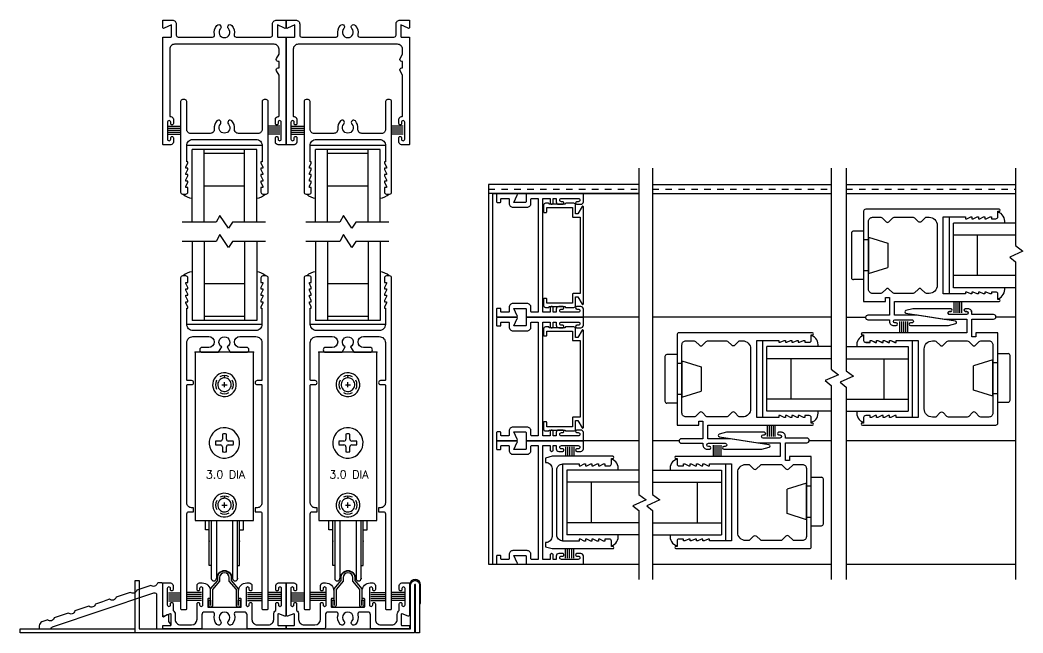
# Model space of a CAD drawing. Extents: x -28 to 139, y -71 to 26.
# Drawn here: x -9.23 to 6.27, y -3.52 to 5.94 of the extents above; entities that cross this region are included whole.
import ezdxf
from ezdxf.enums import TextEntityAlignment as Align

# ---------------------------------------------------------------- set-up
doc = ezdxf.new("R2010")
doc.units = 0
doc.header["$MEASUREMENT"] = 0
doc.linetypes.add('HIDDEN', pattern=[0.375, 0.25, -0.125])
doc.layers.get('0').update_dxf_attribs({"linetype": 'CONTINUOUS'})
for name, color, linetype in [('FRAME', 1, 'CONTINUOUS'), ('GLASS-VINYL', 7, 'CONTINUOUS'), ('HEM COVER', 4, 'CONTINUOUS'), ('MISC', 7, 'CONTINUOUS'), ('RISER', 7, 'CONTINUOUS'), ('SASH', 5, 'CONTINUOUS'), ('SEAL', 7, 'CONTINUOUS'), ('SILL-PAN', 7, 'CONTINUOUS'), ('VENT', 5, 'CONTINUOUS')]:
    doc.layers.add(name, color=color, linetype=linetype)
doc.styles.get("Standard").update_dxf_attribs({"font": 'simplex.shx'})

# ---------------------------------------------------------------- blocks, each defined once
blk = doc.blocks.new('A$C1D443341')
for p, q in [((0, 0.719), (0, 0.031)), ((0.188, 0.75), (0.031, 0.75)), ((0.188, 0.75), (0.188, 0)), ((0.264, 0.656), (0.562, 0.563)), ((0.264, 0.656), (0.264, 0.094)), ((0.264, 0.615), (0.188, 0.615)), ((0.562, 0.563), (0.562, 0.187)), ((0.264, 0.094), (0.562, 0.187)), ((0.188, 0), (0.031, 0)), ((0.264, 0.135), (0.188, 0.135))]:
    blk.add_line(p, q)
for centre, start, end in [((0.031, 0.719), 90, 180), ((0.031, 0.031), 180, 270)]:
    blk.add_arc(centre, 0.031, start, end)
blk = doc.blocks.new('3006 STD POST-INTERLOCKER')
for points in [[(-2.074, -0.666), (-2.074, -0.58, -0.414214), (-2.043, -0.55), (-1.974, -0.55), (-1.974, -0.58), (-1.954, -0.58), (-1.894, -0.55), (-1.874, -0.55), (-1.874, -0.58), (-1.854, -0.58), (-1.794, -0.55), (-1.774, -0.55), (-1.774, -0.58), (-1.754, -0.58), (-1.694, -0.55), (-1.674, -0.55), (-1.674, -0.58), (-1.654, -0.58), (-1.594, -0.55), (-1.574, -0.55), (-1.574, -0.58), (-1.231, -0.58), (-1.231, 0.61), (-1.574, 0.61), (-1.574, 0.581), (-1.594, 0.581), (-1.654, 0.61), (-1.674, 0.61), (-1.674, 0.581), (-1.694, 0.581), (-1.754, 0.61), (-1.774, 0.61), (-1.774, 0.581), (-1.794, 0.581), (-1.854, 0.61), (-1.874, 0.61), (-1.874, 0.581), (-1.894, 0.581), (-1.954, 0.61), (-1.974, 0.61), (-1.974, 0.581), (-2.043, 0.581, -0.414214), (-2.074, 0.611), (-2.074, 0.696), (-2.094, 0.696, -0.999996), (-2.094, 0.728), (-0.031, 0.728, -0.414214), (0, 0.697), (0, -0.697), (-0.338, -0.697), (-0.338, -0.635), (-0.4, -0.635), (-0.4, -0.908), (-0.066, -0.908, -1), (-0.066, -0.979), (-0.4, -0.979), (-0.4, -1.006, -0.414214), (-0.462, -1.068), (-0.504, -1.068, -1), (-0.504, -1.028), (-0.484, -1.028, 0.999996), (-0.484, -0.979), (-0.744, -0.979, 1.000003), (-0.744, -1.028), (-0.724, -1.028, -0.999994), (-0.724, -1.068), (-1.312, -1.068), (-1.422, -1.039, -0.811415), (-1.42, -1), (-0.828, -0.908), (-0.478, -0.908), (-0.478, -0.697), (-2.094, -0.697, -0.999996), (-2.094, -0.666), (-2.074, -0.666)], [(-0.891, 0.535), (-0.96, 0.604), (-1.012, 0.604, 0.414214), (-1.137, 0.479), (-1.137, -0.447, 0.414214), (-1.012, -0.572), (-0.973, -0.572, 0.198912), (-0.951, -0.563), (-0.891, -0.504, -0.414214), (-0.847, -0.504), (-0.787, -0.563, 0.198912), (-0.765, -0.572), (-0.473, -0.572, 0.198912), (-0.451, -0.563), (-0.391, -0.504, -0.414214), (-0.347, -0.504), (-0.287, -0.563, 0.198912), (-0.265, -0.572), (-0.138, -0.572, 0.414214), (-0.076, -0.51), (-0.076, 0.542, 0.414214), (-0.138, 0.604), (-0.265, 0.604, 0.198912), (-0.287, 0.594), (-0.347, 0.535, -0.414214), (-0.391, 0.535), (-0.451, 0.594, 0.198912), (-0.473, 0.604), (-0.765, 0.604, 0.198912), (-0.787, 0.594), (-0.847, 0.535)]]:
    blk.add_lwpolyline(points, format="xyb")
blk.add_arc((-0.869, 0.557), 0.031, 225.0005, 315.0002)
blk = doc.blocks.new('3710 Jamb Filler')
blk.add_lwpolyline([(-0.12, 0.774, 0.414214), (-0.15, 0.804), (-0.27, 0.804, 0.414214), (-0.28, 0.794), (-0.28, 0.789), (-0.53, 0.789), (-0.53, 0.794, 0.414214), (-0.54, 0.804), (-0.585, 0.804, 0.414214), (-0.615, 0.774), (-0.615, 0.674, 0.414214), (-0.605, 0.664), (-0.575, 0.664, 0.414214), (-0.565, 0.674), (-0.565, 0.739), (-0.17, 0.739), (-0.17, 0.601, 0.414214), (-0.16, 0.591), (-0.05, 0.591), (-0.05, -0.591), (-0.16, -0.591, 0.414214), (-0.17, -0.601), (-0.17, -0.739), (-0.565, -0.739), (-0.565, -0.674, 0.414214), (-0.575, -0.664), (-0.605, -0.664, 0.414214), (-0.615, -0.674), (-0.615, -0.774, 0.414214), (-0.585, -0.804), (-0.54, -0.804, 0.414214), (-0.53, -0.794), (-0.53, -0.789), (-0.28, -0.789), (-0.28, -0.794, 0.414214), (-0.27, -0.804), (-0.15, -0.804, 0.414214), (-0.12, -0.774), (-0.12, -0.641), (-0.084, -0.641), (-0.019, -0.754, 0.767327), (0, -0.749), (0, 0.749, 0.767327), (-0.019, 0.754), (-0.084, 0.641), (-0.12, 0.641)], format="xyb", close=True)
blk = doc.blocks.new('3027 MAMMOTH B-RAIL')
at = {"color": 0}
blk.add_lwpolyline([(0.475, -0.624, 0.414214), (0.506, -0.655), (0.57, -0.655, -0.414214), (0.58, -0.665), (0.58, -2.484, -0.414214), (0.508, -2.556), (0.475, -2.556), (0.475, -2.618), (0.549, -2.618, -0.414214), (0.58, -2.649), (0.58, -4.116, 0.414214), (0.59, -4.126), (0.667, -4.126, 0.414214), (0.677, -4.116), (0.677, 0.993, 0.414214), (0.646, 1.024), (0.596, 1.024, 0.414214), (0.565, 0.993), (0.565, 0.924), (0.595, 0.924), (0.595, 0.904), (0.565, 0.844), (0.565, 0.824), (0.595, 0.824), (0.595, 0.804), (0.565, 0.744), (0.565, 0.724), (0.595, 0.724), (0.595, 0.704), (0.565, 0.644), (0.565, 0.624), (0.595, 0.624), (0.595, 0.604), (0.565, 0.544), (0.565, 0.524), (0.58, 0.524), (0.58, 0.275, -0.414214), (0.486, 0.181), (-0.486, 0.181, -0.414214), (-0.58, 0.275), (-0.58, 0.524), (-0.565, 0.524), (-0.565, 0.544), (-0.595, 0.604), (-0.595, 0.624), (-0.565, 0.624), (-0.565, 0.644), (-0.595, 0.704), (-0.595, 0.724), (-0.565, 0.724), (-0.565, 0.744), (-0.595, 0.804), (-0.595, 0.824), (-0.565, 0.824), (-0.565, 0.844), (-0.595, 0.904), (-0.595, 0.924), (-0.565, 0.924), (-0.565, 0.993, 0.414214), (-0.596, 1.024), (-0.646, 1.024, 0.414214), (-0.677, 0.993), (-0.677, -4.116, 0.414214), (-0.667, -4.126), (-0.59, -4.126, 0.414214), (-0.58, -4.116), (-0.58, -2.649, -0.414214), (-0.549, -2.618), (-0.475, -2.618), (-0.475, -2.556), (-0.508, -2.556, -0.414214), (-0.58, -2.484), (-0.58, -0.665, -0.414214), (-0.57, -0.655), (-0.506, -0.655, 0.414214), (-0.475, -0.624, 0.414214), (-0.506, -0.593), (-0.57, -0.593, -0.414214), (-0.58, -0.583), (-0.58, -0.007, -0.414214), (-0.486, 0.087), (-0.241, 0.087, -1), (-0.241, -0.081), (-0.343, -0.081, 1), (-0.343, -0.156), (-0.09, -0.156), (-0.042, -0.073, -3.732051), (0.042, -0.073), (0.09, -0.156), (0.342, -0.156, 1), (0.342, -0.081), (0.241, -0.081, -1), (0.241, 0.087), (0.486, 0.087, -0.414214), (0.58, -0.007), (0.58, -0.583, -0.414214), (0.57, -0.593), (0.506, -0.593, 0.414214)], format="xyb", close=True, dxfattribs=at)
blk = doc.blocks.new('Roller Assy 3p0 Dia - Side(EX)')
at = {"color": 7}
for p, q in [((-0.45, 0), (-0.45, -2.6)), ((0.45, 0), (-0.45, 0)), ((0.45, -2.6), (0.45, 0)), ((-0.06, -1.37), (-0.137, -1.37)), ((-0.03, -1.263), (-0.03, -1.34)), ((0.03, -1.34), (0.03, -1.263)), ((0.137, -1.37), (0.06, -1.37)), ((-0.137, -1.43), (-0.06, -1.43)), ((-0.03, -1.46), (-0.03, -1.537)), ((0.03, -1.537), (0.03, -1.46)), ((0.06, -1.43), (0.137, -1.43)), ((-0.45, -2.6), (0.45, -2.6)), ((-0.293, -2.74), (-0.293, -2.6)), ((0.297, -2.74), (0.297, -2.6)), ((-0.231, -2.74), (-0.293, -2.74)), ((0.235, -2.74), (0.297, -2.74))]:
    blk.add_line(p, q, dxfattribs=at)
at = {"linetype": 'Continuous'}
for p, q in [((0.001, -0.54), (0.001, -0.46)), ((-0.039, -0.5), (0.041, -0.5)), ((0.002, -2.4), (0.002, -2.32)), ((-0.038, -2.36), (0.042, -2.36))]:
    blk.add_line(p, q, dxfattribs=at)
for p, q in [((-0.233, -3.294), (-0.233, -2.6)), ((-0.202, -2.6), (-0.202, -3.492)), ((-0.124, -2.6), (-0.124, -3.494)), ((0.126, -2.6), (0.126, -3.494)), ((0.204, -3.492), (0.204, -2.6)), ((0.235, -3.294), (0.235, -2.6)), ((-0.202, -3.294), (-0.233, -3.294)), ((0.204, -3.294), (0.235, -3.294))]:
    blk.add_line(p, q)
at = {"color": 7}
for centre, radius, start, end in [((0.001, -0.5), 0.183, 106.169, 106.1378), ((0.001, -0.5), 0.105, 131.0231, 130.9828), ((0, -1.4), 0.235, 117.4668, 117.4309), ((0, -1.4), 0.14, 167.6505, 192.3495), ((-0.06, -1.34), 0.03, 270, 0), ((0, -1.4), 0.14, 77.6505, 102.3495), ((0.06, -1.34), 0.03, 180, 270), ((0, -1.4), 0.14, 347.6505, 12.3495), ((-0.06, -1.46), 0.03, 0, 90), ((0, -1.4), 0.14, 257.6505, 282.3495), ((0.06, -1.46), 0.03, 90, 180), ((0.002, -2.36), 0.183, 106.169, 106.1378), ((0.002, -2.36), 0.105, 131.0231, 130.9828)]:
    blk.add_arc(centre, radius, start, end, dxfattribs=at)
at = {"color": 7, "linetype": 'Continuous'}
for centre, start, end in [((0.001, -0.5), 150, 210), ((0.001, -0.5), 60, 120), ((0.001, -0.5), 330, 30), ((0.001, -0.5), 240, 300), ((0.002, -2.36), 150, 210), ((0.002, -2.36), 60, 120), ((0.002, -2.36), 330, 30), ((0.002, -2.36), 240, 300)]:
    blk.add_arc(centre, 0.14, start, end, dxfattribs=at)
for centre, radius, start, end in [((0.001, -3.5), 0.125, 2.8293, 177.1707), ((-0.163, -3.492), 0.0391, 180, 357.1707), ((0.165, -3.492), 0.0391, 182.8293, 0)]:
    blk.add_arc(centre, radius, start, end)
at = {"color": 7, "linetype": 'ByBlock'}
for p in [(-0.45, 0), (0.45, 0), (0.001, -0.38), (0.002, -2.24)]:
    blk.add_point(p, dxfattribs=at)
at = {"color": 0, "linetype": 'ByBlock'}
for p in [(-0.45, 0), (-0.45, 0), (0.45, 0), (0.45, 0), (-0.233, -2.915), (0.235, -2.915), (0.001, -3.375), (-0.124, -3.494), (0.204, -3.492)]:
    blk.add_point(p, dxfattribs=at)
blk.add_text('3.0 DIA', height=0.125).set_placement((0.017, -1.949), align=Align.CENTER)
blk = doc.blocks.new('FW1020 STD SILL')
blk.add_lwpolyline([(0.075, 0.457, 1), (-0.075, 0.457), (-0.075, 0.402), (-0.184, 0.272), (-0.184, 0.03, -1), (-0.244, 0.03), (-0.244, 0.109), (-0.214, 0.109), (-0.214, 0.027), (-0.214, 0.283), (-0.105, 0.413), (-0.105, 0.457, -1), (0.105, 0.457), (0.105, 0.413), (0.214, 0.283), (0.214, 0.027), (0.214, 0.109), (0.244, 0.109), (0.244, 0.03, -1), (0.184, 0.03), (0.184, 0.272), (0.075, 0.402)], format="xyb", close=True)
blk = doc.blocks.new('3741 SINGLE TRACK SILL')
blk.add_lwpolyline([(0.518, 0), (0.364, 0, -0.414214), (0.354, 0.01), (0.354, 0.22, 0.414214), (0.314, 0.26), (0.255, 0.26), (0.187, 0.26, 0.499657), (0.158, 0.22, -0.259642), (0.123, 0.07, -1), (0.067, 0.12, 2.247229), (-0.057, 0.12, -1), (-0.113, 0.07, -0.259642), (-0.148, 0.22, 0.499657), (-0.177, 0.26), (-0.254, 0.26), (-0.304, 0.26, 0.414214), (-0.344, 0.22), (-0.344, 0.02, -0.414214), (-0.364, 0), (-0.513, 0), (-0.584, 0), (-0.939, 0, -0.414214), (-0.949, 0.01), (-0.949, 0.044, -0.414214), (-0.939, 0.054), (-0.829, 0.054, 0.414214), (-0.819, 0.064), (-0.819, 0.225, 0.528549), (-0.833, 0.235), (-0.927, 0.198, -0.528549), (-0.949, 0.212), (-0.949, 0.302), (-0.949, 0.7, -0.414214), (-0.939, 0.71), (-0.829, 0.71, -0.414214), (-0.789, 0.67), (-0.789, 0.608, -0.414214), (-0.809, 0.588), (-0.81, 0.588, -0.414214), (-0.829, 0.608), (-0.829, 0.624, 0.414214), (-0.854, 0.648), (-0.855, 0.648, 0.414214), (-0.879, 0.624), (-0.879, 0.373, 0.414214), (-0.855, 0.348), (-0.854, 0.348, 0.414214), (-0.829, 0.373), (-0.829, 0.389, -0.414214), (-0.81, 0.408), (-0.809, 0.408, -0.414214), (-0.789, 0.388), (-0.789, 0.285, -0.250492), (-0.757, 0.225), (-0.757, 0.147, 0.414214), (-0.672, 0.062), (-0.58, 0.062), (-0.504, 0.062, 0.406851), (-0.419, 0.15), (-0.419, 0.334), (-0.419, 0.388, -0.414214), (-0.399, 0.408), (-0.398, 0.408, -0.414214), (-0.379, 0.389), (-0.379, 0.373, 0.414214), (-0.355, 0.348), (-0.354, 0.348, 0.414214), (-0.329, 0.373), (-0.329, 0.624, 0.414214), (-0.354, 0.648), (-0.355, 0.648, 0.414214), (-0.379, 0.624), (-0.379, 0.608, -0.414214), (-0.398, 0.588), (-0.399, 0.588, -0.414214), (-0.419, 0.608), (-0.419, 0.67, -0.414214), (-0.379, 0.71), (-0.356, 0.71), (-0.339, 0.71, -0.414214), (-0.214, 0.585), (-0.214, 0.48, -0.414214), (-0.224, 0.47), (-0.244, 0.47, 0.414214), (-0.254, 0.46), (-0.254, 0.345, 0.414214), (-0.244, 0.335), (0.254, 0.335, 0.414214), (0.264, 0.345), (0.264, 0.46, 0.414214), (0.254, 0.47), (0.234, 0.47, -0.414214), (0.224, 0.48), (0.224, 0.585, -0.414214), (0.349, 0.71), (0.356, 0.71), (0.389, 0.71, -0.414214), (0.429, 0.67), (0.429, 0.608, -0.414214), (0.409, 0.588), (0.408, 0.588, -0.414214), (0.389, 0.608), (0.389, 0.624, 0.414214), (0.364, 0.648), (0.363, 0.648, 0.414214), (0.339, 0.624), (0.339, 0.373, 0.414214), (0.363, 0.348), (0.364, 0.348, 0.414214), (0.389, 0.373), (0.389, 0.389, -0.414214), (0.408, 0.408), (0.409, 0.408, -0.414214), (0.429, 0.388), (0.429, 0.334), (0.429, 0.147, 0.414214), (0.514, 0.062), (0.584, 0.062), (0.682, 0.062, 0.414214), (0.767, 0.147), (0.767, 0.225, -0.250492), (0.799, 0.285), (0.799, 0.388, -0.414214), (0.819, 0.408), (0.819, 0.408, -0.414214), (0.839, 0.389), (0.839, 0.373, 0.414214), (0.863, 0.348), (0.864, 0.348, 0.414214), (0.889, 0.373), (0.889, 0.624, 0.414214), (0.864, 0.648), (0.863, 0.648, 0.414214), (0.839, 0.624), (0.839, 0.608, -0.414214), (0.819, 0.588), (0.818, 0.588, -0.414214), (0.799, 0.608), (0.799, 0.67, -0.414214), (0.839, 0.71), (0.949, 0.71, -0.414214), (0.959, 0.7), (0.959, 0.302), (0.959, 0.212, -0.528549), (0.937, 0.198), (0.843, 0.235, 0.528549), (0.829, 0.225), (0.829, 0.064, 0.414214), (0.839, 0.054), (0.949, 0.054, -0.414214), (0.959, 0.044), (0.959, 0.01, -0.414214), (0.949, 0), (0.614, 0)], format="xyb", close=True)
blk = doc.blocks.new('3752 RISER')
at = {"color": 1}
blk.add_lwpolyline([(0.122, -0.364), (0.095, -0.328), (0.095, -0.241, 0.57735), (0.071, -0.227), (0.015, -0.259, -0.57735), (0, -0.25), (0, 0.25, 0.414214), (-0.016, 0.266), (-0.07, 0.266, 0.321849), (-0.085, 0.255, -0.530341), (-0.184, 0.228), (-0.402, 0.155, -0.564933), (-0.503, 0.121), (-0.721, 0.048, -0.564933), (-0.821, 0.014), (-0.88, -0.005), (-0.933, -0.023), (-1.039, -0.059, -0.564933), (-1.14, -0.092), (-1.358, -0.165, -0.564933), (-1.459, -0.199), (-1.676, -0.272, -0.564933), (-1.777, -0.306), (-1.866, -0.336, 0.322343), (-1.908, -0.394), (-1.908, -0.444), (-1.727, -0.444, -0.324941), (-1.706, -0.414), (-0.17, 0.101), (-0.135, 0.113, -0.512467), (-0.094, 0.083), (-0.094, -0.386), (-0.094, -0.434, 0.414214), (-0.084, -0.444), (-0.01, -0.444, 0.414214), (0, -0.434), (0, -0.4, -0.414214), (0.01, -0.39), (0.109, -0.39, 0.614986)], format="xyb", close=True, dxfattribs=at)
blk = doc.blocks.new('3048 INT JAMB')
blk.add_lwpolyline([(-0.075, 0.879), (-0.075, -0.879), (-0.175, -0.879, -0.4142136), (-0.185, -0.869), (-0.185, -0.804, 0.4142136), (-0.245, -0.744), (-0.463, -0.744, 0.4142136), (-0.523, -0.804), (-0.523, -0.869, -0.4142136), (-0.533, -0.879), (-0.64, -0.879, -0.4142136), (-0.65, -0.869), (-0.65, -0.829, 0.4142136), (-0.66, -0.819), (-0.708, -0.819, 0.4142136), (-0.718, -0.829), (-0.718, -0.944, 0.4142136), (-0.708, -0.954), (-0.411, -0.954, 0.5466243), (-0.3965, -0.9313), (-0.448, -0.819), (-0.27, -0.819, -0.4142136), (-0.26, -0.829), (-0.26, -0.944, 0.4142136), (-0.25, -0.954), (0.615, -0.954, 0.4142136), (0.625, -0.944), (0.625, -0.829, 0.4142136), (0.585, -0.789), (0.525, -0.789, 0.4142136), (0.505, -0.809), (0.505, -0.809, 0.4142136), (0.525, -0.829), (0.5455, -0.829, -0.4142136), (0.57, -0.8535), (0.57, -0.8545, -0.4142136), (0.5455, -0.879), (0.2845, -0.879, -0.4142136), (0.26, -0.8545), (0.26, -0.8535, -0.4142136), (0.2845, -0.829), (0.305, -0.829, 0.4142136), (0.325, -0.809), (0.325, -0.8085, 0.4142136), (0.3055, -0.789), (0.245, -0.789, 0.4142136), (0.205, -0.829), (0.205, -0.879), (0.16, -0.879), (0.16, -0.814, 0.4142136), (0.135, -0.789), (0.1345, -0.789, 0.4142136), (0.11, -0.8135), (0.11, -0.879), (0, -0.879), (0, 0.879), (0.11, 0.879), (0.11, 0.8135, 0.4142136), (0.1345, 0.789), (0.135, 0.789, 0.4142136), (0.16, 0.814), (0.16, 0.879), (0.205, 0.879), (0.205, 0.829, 0.4142136), (0.245, 0.789), (0.3055, 0.789, 0.4142136), (0.325, 0.8085), (0.325, 0.809, 0.4142136), (0.305, 0.829), (0.2845, 0.829, -0.4142136), (0.26, 0.8535), (0.26, 0.8545, -0.4142136), (0.2845, 0.879), (0.5455, 0.879, -0.4142136), (0.57, 0.8545), (0.57, 0.8535, -0.4142136), (0.5455, 0.829), (0.525, 0.829, 0.4142136), (0.505, 0.809, 0.4142136), (0.525, 0.789), (0.585, 0.789, 0.4142136), (0.625, 0.829), (0.625, 0.944, 0.4142136), (0.615, 0.954), (-0.25, 0.954, 0.4142136), (-0.26, 0.944), (-0.26, 0.829, -0.4142136), (-0.27, 0.819), (-0.448, 0.819), (-0.3965, 0.9313, 0.5466243), (-0.411, 0.954), (-0.708, 0.954, 0.4142136), (-0.718, 0.944), (-0.718, 0.829, 0.4142136), (-0.708, 0.819), (-0.66, 0.819, 0.4142136), (-0.65, 0.829), (-0.65, 0.869, -0.4142136), (-0.64, 0.879), (-0.533, 0.879, -0.4142136), (-0.523, 0.869), (-0.523, 0.804, 0.4142136), (-0.463, 0.744), (-0.245, 0.744, 0.4142136), (-0.185, 0.804), (-0.185, 0.869, -0.4142136), (-0.175, 0.879)], format="xyb", close=True)
blk = doc.blocks.new('*U93')
at = {"layer": 'FRAME'}
for name, p in [('3048 INT JAMB', (0.708, -0.954)), ('3710 Jamb Filler', (1.333, -0.954))]:
    blk.add_blockref(name, p, dxfattribs=at)
blk = doc.blocks.new('*U94')
at = {"layer": 'FRAME'}
blk.add_blockref('3048 INT JAMB', (0.708, -0.954), dxfattribs=at)
blk = doc.blocks.new('3008 FIXED STILE')
blk.add_lwpolyline([(-1.038, 0.713), (-1.002, 0.713), (-0.1, 0.713), (0, 0.686), (0, 0.619), (-0.006, 0.619, 0.414214), (-0.1, 0.525), (-0.1, -0.525, 0.414214), (-0.006, -0.619), (0, -0.619), (0, -0.686), (-0.1, -0.713), (-1.038, -0.713, -0.999996), (-1.038, -0.681), (-1.018, -0.681), (-1.018, -0.596, -0.414214), (-0.987, -0.565), (-0.918, -0.565), (-0.918, -0.595), (-0.898, -0.595), (-0.838, -0.565), (-0.818, -0.565), (-0.818, -0.595), (-0.798, -0.595), (-0.738, -0.565), (-0.718, -0.565), (-0.718, -0.595), (-0.698, -0.595), (-0.638, -0.565), (-0.618, -0.565), (-0.618, -0.595), (-0.598, -0.595), (-0.538, -0.565), (-0.518, -0.565), (-0.518, -0.595), (-0.269, -0.595, 0.414214), (-0.175, -0.501), (-0.175, 0.501, 0.414214), (-0.269, 0.595), (-0.518, 0.595), (-0.518, 0.565), (-0.538, 0.565), (-0.598, 0.595), (-0.618, 0.595), (-0.618, 0.565), (-0.638, 0.565), (-0.698, 0.595), (-0.718, 0.595), (-0.718, 0.565), (-0.738, 0.565), (-0.798, 0.595), (-0.818, 0.595), (-0.818, 0.565), (-0.838, 0.565), (-0.898, 0.595), (-0.918, 0.595), (-0.918, 0.565), (-0.987, 0.565, -0.414214), (-1.018, 0.596), (-1.018, 0.681), (-1.038, 0.681, -0.999996), (-1.038, 0.713)], format="xyb")
blk = doc.blocks.new('*U98')
at = {"layer": 'SILL-PAN', "color": 7}
for p, q in [((0.351, 0.861), (0.351, 0.713)), ((0.382, 0.861), (0.382, 0.713)), ((0.413, 0.861), (0.413, 0.713)), ((0.444, 0.861), (0.444, 0.713)), ((0.475, 0.861), (0.475, 0.713)), ((0.351, -0.861), (0.351, -0.713)), ((0.382, -0.861), (0.382, -0.713)), ((0.413, -0.861), (0.413, -0.713)), ((0.444, -0.861), (0.444, -0.713)), ((0.475, -0.861), (0.475, -0.713))]:
    blk.add_line(p, q, dxfattribs=at)
at = {"layer": 'VENT', "xscale": -1}
blk.add_blockref('3008 FIXED STILE', (0.04, 0), dxfattribs=at)
blk = doc.blocks.new('3004 STD TOP-RAIL')
at = {"color": 5}
blk.add_lwpolyline([(-0.116, 0.106), (-0.116, 0.106, 0.216769), (-0.156, -0.018, -0.448133), (-0.218, -0.087), (-0.521, -0.087, -0.414214), (-0.583, -0.025), (-0.583, 0.405, 0.414214), (-0.614, 0.436), (-0.646, 0.436, 0.414214), (-0.677, 0.405), (-0.677, -0.993, 0.414214), (-0.646, -1.024), (-0.596, -1.024, 0.414214), (-0.565, -0.993), (-0.565, -0.924), (-0.595, -0.924), (-0.595, -0.904), (-0.565, -0.844), (-0.565, -0.824), (-0.595, -0.824), (-0.595, -0.804), (-0.565, -0.744), (-0.565, -0.724), (-0.595, -0.724), (-0.595, -0.704), (-0.565, -0.644), (-0.565, -0.624), (-0.595, -0.624), (-0.595, -0.604), (-0.565, -0.544), (-0.565, -0.524), (-0.583, -0.524), (-0.583, -0.275, -0.414214), (-0.489, -0.181), (0, -0.181), (0.489, -0.181, -0.414214), (0.583, -0.275), (0.583, -0.524), (0.565, -0.524), (0.565, -0.544), (0.595, -0.604), (0.595, -0.624), (0.565, -0.624), (0.565, -0.644), (0.595, -0.704), (0.595, -0.724), (0.565, -0.724), (0.565, -0.744), (0.595, -0.804), (0.595, -0.824), (0.565, -0.824), (0.565, -0.844), (0.595, -0.904), (0.595, -0.924), (0.565, -0.924), (0.565, -0.993, 0.414214), (0.596, -1.024), (0.646, -1.024, 0.414214), (0.677, -0.993), (0.677, 0.405, 0.414214), (0.646, 0.436), (0.614, 0.436, 0.414214), (0.583, 0.405), (0.583, -0.025, -0.414214), (0.521, -0.087), (0.218, -0.087, -0.448133), (0.156, -0.018, 0.216769), (0.116, 0.106, 0.999998), (0.062, 0.057, -0.651692), (0, -0.084, -0.651692), (-0.062, 0.057, 0.999998), (-0.116, 0.106), (-0.116, 0.106)], format="xyb", dxfattribs=at)
blk = doc.blocks.new('3046 MS HEAD SINGLE TRACK')
blk.add_lwpolyline([(1.76, 1.095), (1.898, 1.095, -0.414214), (1.908, 1.085), (1.908, 0.982, -0.546624), (1.885, 0.968), (1.773, 1.02), (1.773, 0.842, 0.414214), (1.783, 0.831), (1.898, 0.831, -0.414214), (1.908, 0.822), (1.908, -0.821, -0.414214), (1.898, -0.831), (1.783, -0.831, -0.414214), (1.743, -0.791), (1.743, -0.724, -0.414214), (1.762, -0.704), (1.764, -0.704, -0.414214), (1.783, -0.724), (1.783, -0.745, 0.414214), (1.807, -0.769), (1.808, -0.769, 0.414214), (1.833, -0.745), (1.833, -0.484, 0.414214), (1.808, -0.459), (1.807, -0.459, 0.414214), (1.783, -0.484), (1.783, -0.505, -0.414214), (1.764, -0.524), (1.763, -0.524, -0.414214), (1.743, -0.504), (1.743, -0.437, -0.414214), (1.783, -0.397), (1.788, -0.397, 0.414214), (1.798, -0.387), (1.798, 0.245), (1.76, 0.31, -0.57735), (1.786, 0.355), (1.798, 0.355), (1.798, 0.455), (1.786, 0.455, -0.57735), (1.76, 0.5), (1.798, 0.566), (1.798, 0.646, 0.414214), (1.723, 0.721), (0.185, 0.721, 0.414214), (0.11, 0.646), (0.11, -0.387, 0.414214), (0.12, -0.397), (0.125, -0.397, -0.414214), (0.165, -0.437), (0.165, -0.504, -0.414214), (0.145, -0.524), (0.144, -0.524, -0.414214), (0.125, -0.505), (0.125, -0.484, 0.414214), (0.1, -0.459), (0.099, -0.459, 0.414214), (0.075, -0.484), (0.075, -0.745, 0.414214), (0.099, -0.769), (0.1, -0.769, 0.414214), (0.125, -0.745), (0.125, -0.724, -0.414214), (0.144, -0.704), (0.145, -0.704, -0.414214), (0.165, -0.724), (0.165, -0.791, -0.414214), (0.125, -0.831), (0.01, -0.831, -0.414214), (0, -0.821), (0, 0.822, -0.414214), (0.01, 0.831), (0.125, 0.831, 0.414214), (0.135, 0.842), (0.135, 1.02), (0.023, 0.968, -0.546624), (0, 0.982), (0, 1.085, -0.414214), (0.01, 1.095), (0.148, 1.095, -0.414214), (0.21, 1.033), (0.21, 0.863, 0.414214), (0.241, 0.831), (0.771, 0.831, 0.485225), (0.801, 0.87, -0.250378), (0.839, 1.013, -0.505732), (0.896, 1.007), (0.897, 1.006, -0.327538), (0.892, 0.963, 0.652778), (0.954, 0.823, 0.652778), (1.016, 0.963, -0.327538), (1.011, 1.006), (1.012, 1.007, -0.505732), (1.069, 1.013, -0.250378), (1.107, 0.87, 0.485225), (1.137, 0.831), (1.667, 0.831, 0.414214), (1.698, 0.863), (1.698, 1.033, -0.414214)], format="xyb", close=True)

msp = doc.modelspace()

# ---------------------------------------------------------------- linework, layer by layer
for p, q in [((0.33334, 1.35469), (-0.5222, 1.35469)), ((3.30502, 1.35469), (0.54635, 1.35469)), ((3.53774, 1.35469), (3.84302, 1.35469)), ((6.15677, 1.35469), (5.85202, 1.35469)), ((0.33334, -0.55331), (-0.5222, -0.55331)), ((0.94859, -0.55331), (0.54635, -0.55331)), ((3.30502, -0.55331), (2.96816, -0.55331)), ((6.15677, -0.55331), (3.53774, -0.55331))]:
    msp.add_line(p, q)
at = {"color": 7}
for points in [[(0.33334, 3.65378), (0.33334, -1.38231), (0.44757, -1.46658), (0.24369, -1.55804), (0.33334, -1.63231), (0.33334, -2.69731)], [(0.54635, 3.65378), (0.54635, -1.38231), (0.66058, -1.46658), (0.4567, -1.55804), (0.54635, -1.63231), (0.54635, -2.69731)], [(3.30502, 3.65378), (3.30502, 0.5508), (3.41925, 0.46653), (3.21537, 0.37507), (3.30502, 0.3008), (3.30502, -2.69731)], [(3.53774, 3.65378), (3.53774, 0.52569), (3.65197, 0.44142), (3.4481, 0.34996), (3.53774, 0.27569), (3.53774, -2.69731)], [(6.15677, 3.65378), (6.15677, 2.4588), (6.271, 2.37453), (6.06712, 2.28307), (6.15677, 2.2088), (6.15677, -2.69731)]]:
    msp.add_lwpolyline(points, dxfattribs=at)
at = {"layer": 'GLASS-VINYL'}
for p, q in [((-5.48713, 4.00476), (-6.65313, 4.00476)), ((-6.57017, 2.82212), (-6.57017, 3.94276)), ((-5.57017, 3.94276), (-6.57017, 3.94276)), ((-6.38267, 2.82212), (-6.38267, 3.94276)), ((-5.75767, 3.88076), (-6.38267, 3.88076)), ((-5.75767, 2.82212), (-5.75767, 3.94276)), ((-5.57017, 2.82212), (-5.57017, 3.94276)), ((-3.57913, 4.00476), (-4.74513, 4.00476)), ((-4.66217, 2.82212), (-4.66217, 3.94276)), ((-3.66217, 3.94276), (-4.66217, 3.94276)), ((-4.47467, 2.82212), (-4.47467, 3.94276)), ((-3.84967, 3.88076), (-4.47467, 3.88076)), ((-3.84967, 2.82212), (-3.84967, 3.94276)), ((-3.66217, 2.82212), (-3.66217, 3.94276)), ((-5.75767, 3.37976), (-6.38267, 3.37976)), ((-3.84967, 3.37976), (-4.47467, 3.37976)), ((5.13088, 2.90369), (5.13088, 1.71369)), ((5.19588, 1.80869), (5.19588, 2.80869)), ((6.15677, 2.80869), (5.19588, 2.80869)), ((-6.57017, 2.52513), (-6.57017, 1.30455)), ((-6.38267, 2.52513), (-6.38267, 1.30455)), ((-5.75767, 2.52513), (-5.75767, 1.30455)), ((-5.57017, 2.52513), (-5.57017, 1.30455)), ((-4.66217, 2.52513), (-4.66217, 1.30455)), ((-4.47467, 2.52513), (-4.47467, 1.30455)), ((-3.84967, 2.52513), (-3.84967, 1.30455)), ((-3.66217, 2.52513), (-3.66217, 1.30455)), ((6.15677, 2.62119), (5.19588, 2.62119)), ((5.57088, 1.99619), (5.57088, 2.62119)), ((-5.75767, 1.86755), (-6.38267, 1.86755)), ((-3.84967, 1.86755), (-4.47467, 1.86755)), ((6.15677, 1.99619), (5.19588, 1.99619)), ((6.15677, 1.80869), (5.19588, 1.80869)), ((-5.49013, 1.24255), (-6.65013, 1.24255)), ((-5.57017, 1.30455), (-6.57017, 1.30455)), ((-5.75767, 1.36655), (-6.38267, 1.36655)), ((-3.58213, 1.24255), (-4.74213, 1.24255)), ((-3.66217, 1.30455), (-4.66217, 1.30455)), ((-3.84967, 1.36655), (-4.47467, 1.36655)), ((2.24702, 0.99569), (2.24702, -0.19431)), ((4.56188, -0.19431), (4.56188, 0.99569)), ((2.31202, -0.09931), (2.31202, 0.90069)), ((3.30502, 0.90069), (2.31202, 0.90069)), ((3.53774, 0.90069), (4.49688, 0.90069)), ((4.49688, 0.90069), (4.49688, -0.09931)), ((3.30502, 0.71319), (2.31202, 0.71319)), ((2.68702, 0.08819), (2.68702, 0.71319)), ((3.53774, 0.71319), (4.49688, 0.71319)), ((4.12188, 0.71319), (4.12188, 0.08819)), ((3.30502, 0.08819), (2.31202, 0.08819)), ((3.53774, 0.08819), (4.49688, 0.08819)), ((3.30502, -0.09931), (2.31202, -0.09931)), ((3.53774, -0.09931), (4.49688, -0.09931)), ((-0.8418, -2.10231), (-0.8418, -0.91231)), ((1.67802, -2.10231), (1.67802, -0.91231)), ((0.33334, -1.00731), (-0.7768, -1.00731)), ((-0.7768, -1.00731), (-0.7768, -2.00731)), ((0.54635, -1.00731), (1.61302, -1.00731)), ((1.61302, -1.00731), (1.61302, -2.00731)), ((0.33334, -1.19481), (-0.7768, -1.19481)), ((-0.4018, -1.19481), (-0.4018, -1.81981)), ((0.54635, -1.19481), (1.61302, -1.19481)), ((1.23802, -1.19481), (1.23802, -1.81981)), ((0.33334, -1.81981), (-0.7768, -1.81981)), ((0.54635, -1.81981), (1.61302, -1.81981)), ((0.33334, -2.00731), (-0.7768, -2.00731)), ((0.54635, -2.00731), (1.61302, -2.00731))]:
    msp.add_line(p, q, dxfattribs=at)
for points in [[(-5.43478, 2.82212), (-5.94513, 2.82212), (-6.00881, 2.72985), (-6.13932, 2.92638), (-6.19513, 2.82212), (-6.72165, 2.82212)], [(-3.52678, 2.82212), (-4.03713, 2.82212), (-4.10081, 2.72985), (-4.23132, 2.92638), (-4.28713, 2.82212), (-4.81365, 2.82212)], [(-5.43478, 2.52513), (-5.94513, 2.52513), (-6.00881, 2.43287), (-6.13932, 2.62939), (-6.19513, 2.52513), (-6.72165, 2.52513)], [(-3.52678, 2.52513), (-4.03713, 2.52513), (-4.10081, 2.43287), (-4.23132, 2.62939), (-4.28713, 2.52513), (-4.81365, 2.52513)]]:
    msp.add_lwpolyline(points, dxfattribs=at)
for centre, radius, start, end in [((-6.55182, 3.40966), 0.2185, 224.935627, 265.182257), ((-5.58648, 3.41176), 0.2185, 274.280755, 314.252642), ((-4.64382, 3.40966), 0.2185, 224.935627, 265.182257), ((-3.67848, 3.41176), 0.2185, 274.280755, 314.252642), ((5.83781, 2.83322), 0.15276, 350.75972, 72.645769), ((-6.55182, 1.83765), 0.2185, 94.817743, 135.064373), ((-5.58648, 1.83554), 0.2185, 45.747358, 85.719245), ((-4.64382, 1.83765), 0.2185, 94.817743, 135.064373), ((-3.67848, 1.83554), 0.2185, 45.747358, 85.719245), ((5.83781, 1.78416), 0.15276, 287.354231, 9.24028), ((2.95395, 0.92522), 0.15276, 350.75972, 72.645769), ((3.85494, 0.92522), 0.15276, 107.354231, 189.24028), ((2.95395, -0.12384), 0.15276, 287.354231, 9.24028), ((3.85494, -0.12384), 0.15276, 170.75972, 252.645769), ((-0.13487, -0.98278), 0.15276, 350.75972, 72.645769), ((0.97108, -0.98278), 0.15276, 107.354231, 189.24028), ((-0.13487, -2.03184), 0.15276, 287.354231, 9.24028), ((0.97108, -2.03184), 0.15276, 170.75972, 252.645769)]:
    msp.add_arc(centre, radius, start, end, dxfattribs=at)
at = {"layer": 'HEM COVER'}
msp.add_lwpolyline([(-3.20716, -2.77945), (-3.20666, -3.06945), (-3.19166, -3.06945), (-3.19216, -2.77945, -1), (-3.05216, -2.77945), (-3.05266, -3.06945), (-3.03766, -3.06945), (-3.03716, -2.77945, 1)], format="xyb", close=True, dxfattribs=at)
at = {"layer": 'SASH'}
msp.add_lwpolyline([(3.80938, 1.08269), (3.80938, 0.99669, 0.41421356), (3.84038, 0.96569), (3.90938, 0.96569), (3.90938, 0.99569), (3.92938, 0.99569), (3.98938, 0.96569), (4.00938, 0.96569), (4.00938, 0.99569), (4.02938, 0.99569), (4.08938, 0.96569), (4.10938, 0.96569), (4.10938, 0.99569), (4.12938, 0.99569), (4.18938, 0.96569), (4.20938, 0.96569), (4.20938, 0.99569), (4.22938, 0.99569), (4.28938, 0.96569), (4.30938, 0.96569), (4.30938, 0.99569), (4.65238, 0.99569), (4.65238, -0.19431), (4.30938, -0.19431), (4.30938, -0.16431), (4.28938, -0.16431), (4.22938, -0.19431), (4.20938, -0.19431), (4.20938, -0.16431), (4.18938, -0.16431), (4.12938, -0.19431), (4.10938, -0.19431), (4.10938, -0.16431), (4.08938, -0.16431), (4.02938, -0.19431), (4.00938, -0.19431), (4.00938, -0.16431), (3.98938, -0.16431), (3.92938, -0.19431), (3.90938, -0.19431), (3.90938, -0.16431), (3.84038, -0.16431, 0.41421356), (3.80938, -0.19531), (3.80938, -0.28031), (3.78938, -0.28031, 0.99999571), (3.78938, -0.31231), (5.85238, -0.31231, 0.41421356), (5.88338, -0.28131), (5.88338, 1.11369), (5.54538, 1.11369), (5.54538, 1.05169), (5.48338, 1.05169), (5.48338, 1.32469), (5.81738, 1.32469, 1), (5.81738, 1.39469), (5.48338, 1.39469), (5.48338, 1.42269, 0.41421356), (5.42138, 1.48469), (5.37938, 1.48469, 1), (5.37938, 1.44469), (5.39938, 1.44469, -0.9999959), (5.39938, 1.39469), (5.13938, 1.39469, -1.0000034), (5.13938, 1.44469), (5.15938, 1.44469, 0.9999936), (5.15938, 1.48469), (4.57138, 1.48469), (4.4612, 1.45517, 0.8114148), (4.46332, 1.41608), (5.05538, 1.32469), (5.40538, 1.32469), (5.40538, 1.11369), (3.78938, 1.11369, 0.99999571), (3.78938, 1.08169), (3.80938, 1.08169)], format="xyb", dxfattribs=at)
at = {"layer": 'SEAL'}
for p, q in [((-6.93468, 4.30253), (-6.74494, 4.30253)), ((-6.93468, 4.27153), (-6.74494, 4.27153)), ((-6.93468, 4.24053), (-6.74494, 4.24053)), ((-6.93468, 4.20953), (-6.74494, 4.20953)), ((-5.21288, 4.30612), (-5.39313, 4.30612)), ((-5.21288, 4.27512), (-5.39313, 4.27512)), ((-5.21288, 4.24412), (-5.39313, 4.24412)), ((-5.21288, 4.21312), (-5.39313, 4.21312)), ((-5.02668, 4.30612), (-4.83913, 4.30612)), ((-5.02668, 4.27512), (-4.83913, 4.27512)), ((-5.02668, 4.24412), (-4.83913, 4.24412)), ((-5.02668, 4.21312), (-4.83913, 4.21312)), ((-3.30488, 4.30612), (-3.48513, 4.30612)), ((-3.30488, 4.27512), (-3.48513, 4.27512)), ((-3.30488, 4.24412), (-3.48513, 4.24412)), ((-3.30488, 4.21312), (-3.48513, 4.21312)), ((-6.93468, 4.17853), (-6.74494, 4.17853)), ((-5.21288, 4.18212), (-5.39313, 4.18212)), ((-5.02668, 4.18212), (-4.83913, 4.18212)), ((-3.30488, 4.18212), (-3.48513, 4.18212)), ((5.20782, 1.4215), (5.20782, 1.59569)), ((5.23782, 1.4215), (5.23782, 1.59569)), ((5.26782, 1.4215), (5.26782, 1.59569)), ((5.29782, 1.4215), (5.29782, 1.59569)), ((5.32782, 1.4215), (5.32782, 1.59569)), ((4.36493, 1.28787), (4.36493, 1.11369)), ((4.39493, 1.28787), (4.39493, 1.11369)), ((4.42493, 1.28787), (4.42493, 1.11369)), ((4.45493, 1.28787), (4.45493, 1.11369)), ((4.48493, 1.28787), (4.48493, 1.11369)), ((2.32396, -0.4865), (2.32396, -0.31231)), ((2.35396, -0.4865), (2.35396, -0.31231)), ((2.38396, -0.4865), (2.38396, -0.31231)), ((2.41396, -0.4865), (2.41396, -0.31231)), ((2.44396, -0.4865), (2.44396, -0.31231)), ((1.48107, -0.62013), (1.48107, -0.79431)), ((1.51107, -0.62013), (1.51107, -0.79431)), ((1.54107, -0.62013), (1.54107, -0.79431)), ((1.57107, -0.62013), (1.57107, -0.79431)), ((1.60107, -0.62013), (1.60107, -0.79431)), ((-6.9359, -2.90067), (-6.74616, -2.90067)), ((-6.9359, -2.93167), (-6.74616, -2.93167)), ((-6.42255, -2.89849), (-6.65216, -2.89849)), ((-6.42255, -2.92949), (-6.65216, -2.92949)), ((-5.71567, -2.89849), (-5.48616, -2.89849)), ((-5.71567, -2.92949), (-5.48616, -2.92949)), ((-5.20242, -2.89754), (-5.39216, -2.89754)), ((-5.20242, -2.92854), (-5.39216, -2.92854)), ((-5.0279, -2.90067), (-4.83816, -2.90067)), ((-5.0279, -2.93167), (-4.83816, -2.93167)), ((-4.51455, -2.89849), (-4.74416, -2.89849)), ((-4.51455, -2.92949), (-4.74416, -2.92949)), ((-3.80767, -2.89849), (-3.57816, -2.89849)), ((-3.80767, -2.92949), (-3.57816, -2.92949)), ((-3.29442, -2.89754), (-3.48416, -2.89754)), ((-3.29442, -2.92854), (-3.48416, -2.92854)), ((-6.9359, -2.96267), (-6.74616, -2.96267)), ((-6.9359, -2.99367), (-6.74616, -2.99367)), ((-6.9359, -3.02467), (-6.74616, -3.02467)), ((-6.42255, -2.96049), (-6.65216, -2.96049)), ((-6.42255, -2.99149), (-6.65216, -2.99149)), ((-6.42255, -3.02249), (-6.65216, -3.02249)), ((-5.71567, -2.96049), (-5.48616, -2.96049)), ((-5.71567, -2.99149), (-5.48616, -2.99149)), ((-5.71567, -3.02249), (-5.48616, -3.02249)), ((-5.20242, -2.95954), (-5.39216, -2.95954)), ((-5.20242, -2.99054), (-5.39216, -2.99054)), ((-5.20242, -3.02154), (-5.39216, -3.02154)), ((-5.0279, -2.96267), (-4.83816, -2.96267)), ((-5.0279, -2.99367), (-4.83816, -2.99367)), ((-5.0279, -3.02467), (-4.83816, -3.02467)), ((-4.51455, -2.96049), (-4.74416, -2.96049)), ((-4.51455, -2.99149), (-4.74416, -2.99149)), ((-4.51455, -3.02249), (-4.74416, -3.02249)), ((-3.80767, -2.96049), (-3.57816, -2.96049)), ((-3.80767, -2.99149), (-3.57816, -2.99149)), ((-3.80767, -3.02249), (-3.57816, -3.02249)), ((-3.29442, -2.95954), (-3.48416, -2.95954)), ((-3.29442, -2.99054), (-3.48416, -2.99054)), ((-3.29442, -3.02154), (-3.48416, -3.02154))]:
    msp.add_line(p, q, dxfattribs=at)
at = {"layer": 'SILL-PAN'}
for p, q in [((-1.9902, 3.40168), (-1.9902, -2.46131)), ((0.33334, 3.40168), (-1.9902, 3.40168)), ((0.33334, 3.26269), (-1.9902, 3.26269)), ((0.33334, 3.26268), (-1.9902, 3.26268)), ((-1.9282, 3.26269), (-1.9282, -2.46132)), ((-1.9282, 3.26269), (0.33334, 3.26269)), ((0.54635, 3.40168), (3.30502, 3.40168)), ((0.54635, 3.26269), (3.30502, 3.26269)), ((0.54635, 3.26268), (3.30502, 3.26268)), ((3.53774, 3.40168), (6.15677, 3.40168)), ((3.53774, 3.26269), (6.15677, 3.26269)), ((3.53774, 3.26268), (6.15677, 3.26268)), ((-1.9902, -2.46131), (0.33334, -2.46131)), ((0.54635, -2.46131), (3.30502, -2.46131)), ((3.53774, -2.46131), (6.15677, -2.46131)), ((-9.22816, -3.52195), (-9.22816, -3.45995)), ((-9.22816, -3.45995), (-7.45012, -3.45995)), ((-7.45012, -3.52195), (-9.22816, -3.52195))]:
    msp.add_line(p, q, dxfattribs=at)
at = {"layer": 'SILL-PAN', "linetype": 'HIDDEN', "ltscale": 0.25}
for p, q in [((-1.9902, 3.33218), (0.33334, 3.33218)), ((0.54635, 3.33218), (3.30502, 3.33218)), ((3.53774, 3.33218), (6.15677, 3.33218))]:
    msp.add_line(p, q, dxfattribs=at)
at = {"layer": 'SILL-PAN'}
msp.add_lwpolyline([(-3.05266, -2.77945), (-3.05266, -3.52195), (-3.11466, -3.52195), (-3.11466, -2.77945, 1), (-3.12966, -2.77945), (-3.12966, -3.52195), (-7.45012, -3.52195), (-7.45012, -2.70995), (-7.38772, -2.70995), (-7.38772, -3.45995), (-3.19166, -3.45995), (-3.19166, -2.77945, -1)], format="xyb", close=True, dxfattribs=at)

# ---------------------------------------------------------------- block references
for name, p in [('Roller Assy 3p0 Dia - Side(EX)', (-6.07013, 0.81205)), ('Roller Assy 3p0 Dia - Side(EX)', (-4.16213, 0.81205)), ('FW1020 STD SILL', (-6.06916, -3.12495)), ('FW1020 STD SILL', (-4.16116, -3.12495))]:
    msp.add_blockref(name, p)
at = {"layer": 'FRAME'}
for name, p in [('3046 MS HEAD SINGLE TRACK', (-7.02413, 4.84826)), ('3046 MS HEAD SINGLE TRACK', (-5.11613, 4.84826)), ('*U93', (-1.8552, 3.26269)), ('3710 Jamb Filler', (-0.5222, 2.30869)), ('*U93', (-1.8552, 1.35469)), ('*U94', (-1.8552, -0.55331)), ('3741 SINGLE TRACK SILL', (-6.07416, -3.45995)), ('3741 SINGLE TRACK SILL', (-4.16616, -3.45995))]:
    msp.add_blockref(name, p, dxfattribs=at)
at = {"layer": 'MISC'}
for p in [(3.62138, 1.93369), (0.73752, 0.02569)]:
    msp.add_blockref('A$C1D443341', p, dxfattribs=at)
at = {"layer": 'MISC', "rotation": 180}
for p in [(6.07138, 0.79119), (3.18752, -1.11681)]:
    msp.add_blockref('A$C1D443341', p, dxfattribs=at)
at = {"layer": 'RISER'}
msp.add_blockref('3752 RISER', (-7.02316, -3.01629), dxfattribs=at)
at = {"layer": 'SASH', "xscale": -1}
for p in [(3.80938, 2.29319), (0.92552, 0.38519)]:
    msp.add_blockref('3006 STD POST-INTERLOCKER', p, dxfattribs=at)
at = {"layer": 'SASH'}
for p in [(-6.07013, 0.96805), (-4.16213, 0.96805)]:
    msp.add_blockref('3027 MAMMOTH B-RAIL', p, dxfattribs=at)
at = {"layer": 'SASH', "xscale": -1, "rotation": 180}
for p in [(5.88338, 0.41619), (2.99952, -1.49181)]:
    msp.add_blockref('3006 STD POST-INTERLOCKER', p, dxfattribs=at)
at = {"layer": 'VENT'}
for name, p in [('3004 STD TOP-RAIL', (-6.07013, 4.27926)), ('3004 STD TOP-RAIL', (-4.16213, 4.27926)), ('*U98', (-1.1472, -1.50731))]:
    msp.add_blockref(name, p, dxfattribs=at)

doc.saveas('drawing.dxf')
